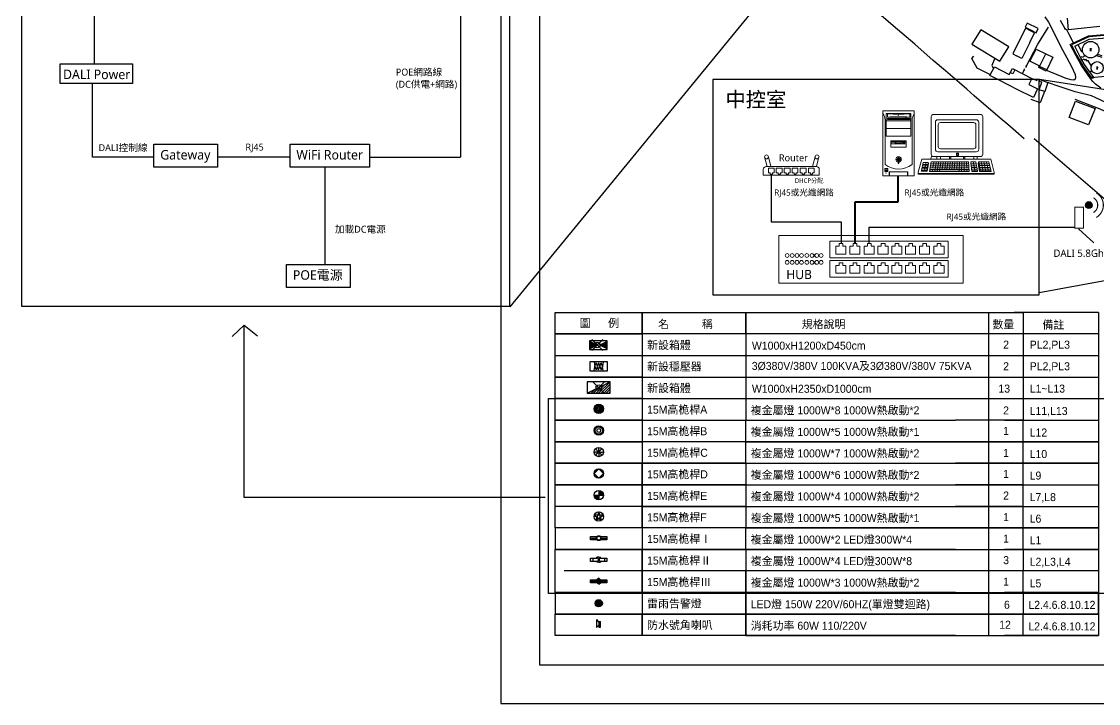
# Model space of a CAD drawing. Header units: millimetres. Extents: x 1358 to 1865, y 706 to 1003.
# Drawn here: x 1358 to 1554.6, y 706.4 to 830.9 of the extents above; entities that cross this region are included whole.
import ezdxf
from ezdxf.enums import TextEntityAlignment as Align

# ---------------------------------------------------------------- set-up
doc = ezdxf.new("R2010")
doc.units = ezdxf.units.MM
doc.header["$PDMODE"] = 35
doc.linetypes.add('DASHDOT', pattern=[1, 0.5, -0.25, 0, -0.25])
doc.linetypes.add('JIS_08_50', pattern=[53, 50, -1.125, 0.75, -1.125])
for name, color, linetype in [('0-p4', 4, 'DASHDOT'), ('L-燈具圖', 7, 'Continuous'), ('建築', 7, 'Continuous')]:
    doc.layers.add(name, color=color, linetype=linetype)
doc.styles.add('AE', font='romans.shx', dxfattribs={"bigfont": 'chineset.shx'})
doc.styles.add('HORIZONTALCHINESET', font='txt.shx', dxfattribs={"bigfont": 'chineset.shx'})
doc.styles.add('K0SS', font='')
doc.styles.get("Standard").update_dxf_attribs({"font": ''})
doc.styles.add('新細明體', font='')
doc.styles.get('K0SS').set_extended_font_data('Microsoft JhengHei')
doc.styles.get('Standard').set_extended_font_data('Microsoft JhengHei')
doc.styles.get('新細明體').set_extended_font_data('新細明體')

# ---------------------------------------------------------------- blocks, each defined once
blk = doc.blocks.new('L-15M環架高桅桿B')
at = {"layer": 'L-燈具圖'}
h = blk.add_hatch(color=2, dxfattribs=at)
h.paths.add_polyline_path([(-3.49, 0, -0.198912), (-2.46, 2.46), (-1.93, 1.93, 0.198912), (-2.74, 0)])
h.paths.add_polyline_path([(1.93, -1.93, 0.198912), (2.74, 0), (3.49, 0, -0.198912), (2.46, -2.46)])
h.paths.add_polyline_path([(0, 3.49, -0.198912), (2.46, 2.46), (1.93, 1.93, 0.198912), (0, 2.74)])
h.paths.add_polyline_path([(-2.46, -2.46), (-1.93, -1.93, 0.198912), (0, -2.74), (0, -3.49, -0.198912)])
at = {"layer": 'L-燈具圖', "color": 2}
for p, q in [((-3.49, 0), (-2.74, 0)), ((-2.46, 2.46), (-1.93, 1.93)), ((0, 3.49), (0, 2.74)), ((2.46, 2.46), (1.93, 1.93)), ((3.49, 0), (2.74, 0)), ((-2.46, -2.46), (-1.93, -1.93)), ((0, -3.49), (0, -2.74)), ((2.46, -2.46), (1.93, -1.93))]:
    blk.add_line(p, q, dxfattribs=at)
for radius in [3.49, 2.74, 1.38]:
    blk.add_circle((0, 0), radius, dxfattribs=at)
blk = doc.blocks.new('L-15M高桅桿Ⅰ')
at = {"layer": 'L-燈具圖', "color": 3}
for p, q in [((-6.1, 0), (-1.84, 0)), ((1.84, 0), (6.1, 0))]:
    blk.add_line(p, q, dxfattribs=at)
at = {"layer": 'L-燈具圖', "color": 3, "elevation": 0}
for points in [[(-1.39, -1.21), (-6.1, -1.21), (-6.1, 1.21), (-1.39, 1.21)], [(1.39, 1.21), (6.1, 1.21), (6.1, -1.21), (1.39, -1.21)]]:
    blk.add_lwpolyline(points, dxfattribs=at)
at = {"layer": 'L-燈具圖', "color": 3}
for radius in [1.84, 1.38]:
    blk.add_circle((0, 0), radius, dxfattribs=at)
blk = doc.blocks.new('L-15M環架高桅桿C')
at = {"layer": 'L-燈具圖', "color": 4}
for p, q in [((-3.49, 0), (-2.74, 0)), ((0, 0), (-2.74, 0)), ((-2.46, 2.46), (-1.93, 1.93)), ((0, 0), (-1.93, 1.93)), ((0, 0), (-1.93, -1.93)), ((0, 3.49), (0, 2.74)), ((0, 0), (0, 2.74)), ((0, 0), (1.93, 1.93)), ((0, 0), (2.74, 0)), ((0, 0), (0, -2.74)), ((0, 0), (1.93, -1.93)), ((2.46, 2.46), (1.93, 1.93)), ((3.49, 0), (2.74, 0)), ((-2.46, -2.46), (-1.93, -1.93)), ((0, -3.49), (0, -2.74)), ((2.46, -2.46), (1.93, -1.93))]:
    blk.add_line(p, q, dxfattribs=at)
blk.add_circle((0, 0), 3.49, dxfattribs=at)
blk = doc.blocks.new('L-15M環架高桅桿D')
at = {"layer": 'L-燈具圖', "color": 30}
for p, q in [((0, 3.49), (-3.49, 0)), ((-3.49, 0), (0, -3.49)), ((-3.49, 0), (0, -3.49)), ((3.49, 0), (0, 3.49)), ((0, -3.49), (3.49, 0)), ((0, -3.49), (3.49, 0))]:
    blk.add_line(p, q, dxfattribs=at)
blk.add_circle((0, 0), 3.49, dxfattribs=at)
blk = doc.blocks.new('L-15M高桅桿Ⅱ')
at = {"layer": 'L-燈具圖', "color": 190}
for p, q in [((-4.42, 1.21, 3.92), (-4.42, -1.21, 3.92)), ((0, 1.84), (-1.39, 1.84)), ((-1.39, 1.21), (-1.39, 1.84)), ((1.39, 1.84), (-1.39, -1.84)), ((-1.39, 1.84), (1.39, -1.84)), ((0, 1.84), (1.39, 1.84)), ((1.39, 1.21), (1.39, 1.84)), ((4.42, 1.21, 3.92), (4.42, -1.21, 3.92)), ((-1.39, -1.21), (-1.39, -1.84)), ((0, -1.84), (-1.39, -1.84)), ((0, -1.84), (1.39, -1.84)), ((1.39, -1.21), (1.39, -1.84))]:
    blk.add_line(p, q, dxfattribs=at)
at = {"layer": 'L-燈具圖', "color": 190, "elevation": 0}
for points in [[(-1.39, -1.21), (-6.1, -1.21), (-6.1, 1.21), (-1.39, 1.21)], [(1.39, 1.21), (6.1, 1.21), (6.1, -1.21), (1.39, -1.21)]]:
    blk.add_lwpolyline(points, dxfattribs=at)
blk = doc.blocks.new('L-15M環架高桅桿A')
at = {"layer": 'L-燈具圖', "color": 211}
for radius in [3.49, 2.88, 2.2, 1.54, 0.678]:
    blk.add_circle((0, 0), radius, dxfattribs=at)
blk = doc.blocks.new('L-雷雨警示燈')
at = {"layer": 'L-燈具圖', "color": 87, "ltscale": 1000}
for p in [(-28.3, 9.2), (-24, 17.5), (-17.5, 24), (-17.5, -24), (-9.2, 28.3), (-9.2, -28.3), (0, 29.7), (9.2, 28.3), (17.5, 24), (24, 17.5), (28.3, 9.2), (0, -29.7), (9.2, -28.3), (28.3, -9.2), (-29.7, 0), (-28.3, -9.2), (-24, -17.5), (17.5, -24), (24, -17.5), (29.7, 0)]:
    blk.add_line(p, (0, 0), dxfattribs=at)
blk.add_circle((0, 0), 29.7, dxfattribs=at)
blk = doc.blocks.new('L-防水號角喇叭')
at = {"layer": 'L-燈具圖', "color": 6, "ltscale": 1000}
for p, q in [((-19.4, 39.2), (0, 17.9)), ((-19.4, 39.2), (-19.4, -27.1)), ((0, 24.3), (0, -24.3)), ((0, 24.3), (13.6, 24.3)), ((13.6, -24.3), (13.6, 24.3)), ((-19.4, -27.1), (0, -5.7)), ((0, -24.3), (13.6, -24.3))]:
    blk.add_line(p, q, dxfattribs=at)
blk = doc.blocks.new('L-15M高桅桿Ⅲ')
at = {"layer": 'L-燈具圖', "ltscale": 1000}
h = blk.add_hatch(dxfattribs=at)
h.set_pattern_fill('ANSI31', color=31, style=0)
h.paths.add_polyline_path([(-67.1, -13.3), (-67.1, 13.3), (-15.3, 13.3), (0, 24.7), (15.3, 13.3), (67.1, 13.3), (67.1, -13.3), (15.3, -13.3), (0, -24.7), (-15.3, -13.3)])
at = {"layer": 'L-燈具圖', "color": 31, "ltscale": 1000}
for p, q in [((0, 24.7), (-15.3, 13.3)), ((0, 24.7), (15.3, 13.3)), ((0, -24.7), (-15.3, -13.3)), ((0, -24.7), (15.3, -13.3))]:
    blk.add_line(p, q, dxfattribs=at)
at = {"layer": 'L-燈具圖', "color": 31}
for points in [[(-15.3, -13.3), (-67.1, -13.3), (-67.1, 13.3), (-15.3, 13.3)], [(15.3, 13.3), (67.1, 13.3), (67.1, -13.3), (15.3, -13.3)]]:
    blk.add_lwpolyline(points, dxfattribs=at)
blk = doc.blocks.new('L-15M環架高桅桿E')
at = {"layer": 'L-燈具圖', "ltscale": 1000}
h = blk.add_hatch(color=152, dxfattribs=at)
h.paths.add_polyline_path([(0, 38.3, -0.414214), (38.3, 0), (0, 0)])
h.paths.add_polyline_path([(-38.3, 0), (0, 0), (0, -38.3, -0.414214)])
at = {"layer": 'L-燈具圖', "color": 152, "ltscale": 1000}
for p, q in [((-38.3, 0), (38.3, 0)), ((0, 38.3), (0, -38.3))]:
    blk.add_line(p, q, dxfattribs=at)
at = {"layer": 'L-燈具圖', "color": 152}
blk.add_circle((0, 0), 38.3, dxfattribs=at)
blk = doc.blocks.new('L-15M環架高桅桿F')
at = {"layer": 'L-燈具圖', "color": 55, "ltscale": 1000}
for p, q in [((36.5, 11.8), (-36.5, 11.8)), ((-36.5, 11.8), (22.5, -31)), ((0, 38.3), (-22.5, -31)), ((-22.5, -31), (36.5, 11.8)), ((22.5, -31), (0, 38.3))]:
    blk.add_line(p, q, dxfattribs=at)
at = {"layer": 'L-燈具圖', "color": 55}
blk.add_circle((0, 0), 38.3, dxfattribs=at)
blk = doc.blocks.new('GN02D2D')
at = {"color": 0, "linetype": 'ByBlock'}
for p, q in [((-300, 0), (300, 300)), ((-300, 300), (-300, 0)), ((300, 300), (-300, 300)), ((-3, 0), (293, 297)), ((300, 0), (300, 300)), ((-300, 0), (300, 0)), ((-269, 0), (-237, 31)), ((-202, 0), (-105, 98)), ((-136, 0), (28, 164)), ((-70, 0), (161, 230)), ((63, 0), (300, 237)), ((129, 0), (300, 171)), ((195, 0), (300, 105)), ((262, 0), (300, 38))]:
    blk.add_line(p, q, dxfattribs=at)
blk.add_point((0, 150), dxfattribs=at)
at = {"color": 0, "linetype": 'ByBlock', "style": 'AE', "flags": 1}
blk.add_attdef('KENCAD', (0, 0), '', height=1, dxfattribs=at)
blk = doc.blocks.new('GN04D2D')
at = {"color": 0, "linetype": 'ByBlock'}
for p, q in [((-300, 300), (-300, 0)), ((300, 300), (-300, 300)), ((-300, 0), (300, 0)), ((300, 0), (300, 300))]:
    blk.add_line(p, q, dxfattribs=at)
blk.add_point((41, 151), dxfattribs=at)
for points in [[(-300, 0), (-300, 300), (0, 150)], [(300, 0), (300, 300), (0, 150)]]:
    blk.add_solid(points, dxfattribs=at)
at = {"color": 0, "linetype": 'ByBlock', "style": 'AE', "flags": 1}
blk.add_attdef('KENCAD', (0, 0), '', height=1, dxfattribs=at)
blk = doc.blocks.new('GF07D2D')
at = {"color": 0, "linetype": 'ByBlock'}
for p, q in [((-588, 509), (-504, 9)), ((-504, 9), (-338, 424)), ((-171, 9), (-338, 424)), ((-4, 424), (-171, 9)), ((-4, 424), (162, 9)), ((162, 9), (329, 424)), ((496, 9), (329, 424)), ((579, 509), (496, 9)), ((-588, -541), (-504, -41)), ((-504, -41), (-338, -456)), ((-171, -41), (-338, -456)), ((-4, -456), (-171, -41)), ((-4, -456), (162, -41)), ((162, -41), (329, -456)), ((496, -41), (329, -456)), ((579, -541), (496, -41))]:
    blk.add_line(p, q, dxfattribs=at)
at = {"color": 0, "linetype": 'ByBlock', "style": 'AE', "flags": 1}
blk.add_attdef('KENCAD', (0, 0), '', height=1, dxfattribs=at)

msp = doc.modelspace()

# ---------------------------------------------------------------- hatches: boundary and pattern name
at = {"linetype": 'Continuous', "lineweight": 0}
h = msp.add_hatch(dxfattribs=at)
h.set_pattern_fill('ACAD_ISO04W100', color=256, scale=0.00461, angle=90, style=0)
h.set_pattern_definition([(90, (1552.773073, 604.095248), (-0.0230482427, 1e-18), [0.110631565, -0.0138289456, 0.002304824, -0.0138289456])])
h.paths.add_polyline_path([(1517.02, 813.11), (1517.02, 813.02), (1517.39, 813.02), (1517.39, 813.11)])
h = msp.add_hatch(color=1)
h.dxf.hatch_style = 1
edge = h.paths.add_edge_path()
edge.add_arc((1552.86, 797.37), 0.616, 0, 360)

# ---------------------------------------------------------------- linework, layer by layer
for p, q in [((1438.16, 869.19), (1438.16, 806.13)), ((1371.29, 823.13), (1371.29, 841.77)), ((1370.94, 806.13), (1370.94, 819.53)), ((1382.16, 806.13), (1370.94, 806.13)), ((1407.02, 806.13), (1393.75, 806.13)), ((1413.35, 804.28), (1413.35, 786.52)), ((1421.5, 806.13), (1438.16, 806.13)), ((1471.31, 773.84), (1471.31, 762.04)), ((1461.75, 768.74, 0.4), (1461.75, 767.14, 0.4)), ((1464.96, 768.74, 0.4), (1461.75, 768.74, 0.4)), ((1461.75, 767.14, 0.4), (1464.96, 767.14, 0.4)), ((1464.96, 767.14, 0.4), (1464.96, 768.74, 0.4)), ((1540.87, 722.73), (1540.87, 722.73))]:
    msp.add_line(p, q)
at = {"color": 5, "linetype": 'ByBlock'}
for p, q in [((1511.59, 857.41), (1447.14, 778.77)), ((1658.27, 802.32, 4.91), (1543.82, 820.3)), ((1658.37, 802.34, 4.92), (1543.81, 781.37)), ((1398.62, 775.42), (1396.46, 773.36)), ((1398.62, 743.99), (1398.62, 775.43)), ((1398.62, 775.42), (1401.06, 773.5)), ((1453.62, 743.99), (1398.62, 743.99))]:
    msp.add_line(p, q, dxfattribs=at)
at = {"linetype": 'Continuous', "lineweight": 0}
for p, q in [((1516.08, 814.04), (1520.15, 814.04)), ((1516.08, 813.41), (1516.08, 814.04)), ((1520.15, 813.41), (1520.15, 814.04)), ((1516.08, 813.41), (1520.15, 813.41)), ((1519.72, 813.13), (1519.44, 813.13)), ((1519.72, 812.99), (1519.44, 812.99)), ((1519.67, 813.1), (1519.67, 813.03)), ((1519.72, 813.13), (1519.72, 812.99)), ((1520.05, 813.13), (1519.77, 813.13)), ((1519.77, 813.13), (1519.77, 812.99)), ((1520.05, 812.99), (1519.77, 812.99)), ((1519.95, 813.02), (1520.04, 813.02)), ((1519.48, 809.01), (1516.76, 809.01)), ((1516.76, 808.84), (1516.76, 809.01)), ((1516.79, 808.97), (1516.76, 809.01)), ((1516.79, 808.88), (1516.76, 808.84)), ((1517.62, 808.84), (1516.76, 808.84)), ((1516.79, 808.88), (1516.79, 808.97)), ((1519.44, 808.97), (1516.79, 808.97)), ((1517.62, 808.88), (1516.79, 808.88)), ((1517.62, 808.97), (1517.62, 809.01)), ((1518.61, 808.99), (1517.62, 808.99)), ((1517.62, 808.61), (1517.62, 808.88)), ((1517.62, 808.86), (1518.61, 808.86)), ((1517.62, 808.82), (1518.61, 808.82)), ((1518.61, 808.61), (1517.62, 808.61)), ((1518.61, 808.97), (1518.61, 809.01)), ((1518.61, 808.61), (1518.61, 808.88)), ((1519.44, 808.88), (1518.61, 808.88)), ((1519.48, 808.84), (1518.61, 808.84)), ((1519.21, 808.72), (1518.87, 808.72)), ((1518.87, 808.61), (1518.87, 808.72)), ((1519.21, 808.61), (1518.87, 808.61)), ((1519.21, 808.61), (1519.21, 808.72)), ((1519.44, 808.97), (1519.48, 809.01)), ((1519.44, 808.88), (1519.44, 808.97)), ((1519.44, 808.88), (1519.48, 808.84)), ((1519.48, 808.84), (1519.48, 809.01)), ((1493.64, 806.16), (1494.1, 804.41)), ((1494.36, 806.16), (1494.82, 804.41)), ((1502.86, 806.16), (1502.4, 804.41)), ((1503.58, 806.16), (1503.12, 804.41)), ((1518.12, 806.19), (1518.12, 806)), ((1523.93, 805.75), (1524.2, 806.33)), ((1525.1, 805.74), (1525.1, 806.2)), ((1525.1, 806.2), (1525.74, 806.2)), ((1525.74, 806.2), (1525.74, 805.74)), ((1527.41, 806.16), (1527.66, 806.16)), ((1527.41, 805.78), (1527.41, 806.16)), ((1527.66, 806.16), (1527.66, 805.78)), ((1528.72, 806.86), (1529.07, 806.86)), ((1528.72, 806.44), (1528.72, 806.86)), ((1529.07, 806.44), (1528.72, 806.44)), ((1528.76, 806.82), (1529.06, 806.82)), ((1528.76, 806.68), (1528.76, 806.82)), ((1529.06, 806.68), (1528.76, 806.68)), ((1529.06, 806.82), (1529.06, 806.68)), ((1529.07, 806.86), (1529.07, 806.44)), ((1529.99, 805.78), (1529.99, 806.16)), ((1529.99, 806.16), (1530.24, 806.16)), ((1530.24, 806.16), (1530.24, 805.78)), ((1531.85, 806.2), (1532.49, 806.2)), ((1531.85, 805.74), (1531.85, 806.2)), ((1532.49, 806.2), (1532.49, 805.74)), ((1533, 806.22), (1533.13, 806.26)), ((1517.64, 805.71), (1517.83, 805.71)), ((1517.64, 805.67), (1517.83, 805.67)), ((1518.07, 805.42), (1518.07, 805.23)), ((1518.07, 805.23), (1518.16, 805.23)), ((1518.09, 805.76), (1518.09, 805.77)), ((1518.13, 804.99), (1518.14, 804.98)), ((1518.14, 805.76), (1518.14, 805.77)), ((1518.16, 805.42), (1518.16, 805.23)), ((1518.4, 805.75), (1518.59, 805.75)), ((1518.4, 805.71), (1518.6, 805.71)), ((1522.38, 805.75), (1521.68, 803.36)), ((1522.62, 805.13), (1522.29, 803.68)), ((1534.97, 805.75), (1522.35, 805.75)), ((1522.48, 804.23), (1523.32, 804.23)), ((1522.54, 804.5), (1523.4, 804.5)), ((1522.59, 804.79), (1523.45, 804.79)), ((1523.49, 805.15), (1522.62, 805.15)), ((1522.82, 803.68), (1523.11, 805.04)), ((1523.5, 805.04), (1523.25, 803.68)), ((1523.31, 803.53), (1523.57, 804.93)), ((1523.37, 804.18), (1523.44, 804.07)), ((1523.43, 804.45), (1523.5, 804.34)), ((1523.46, 804.78), (1523.53, 804.67)), ((1523.57, 804.93), (1523.49, 805.15)), ((1523.77, 803.48), (1524.07, 805.28)), ((1523.91, 804.18), (1531, 804.18)), ((1524, 804.54), (1530.97, 804.54)), ((1524.07, 804.9), (1530.94, 804.9)), ((1524.14, 805.28), (1530.9, 805.28)), ((1524.38, 804.2), (1524.55, 805.19)), ((1524.72, 803.51), (1524.97, 805.19)), ((1525.74, 805.74), (1525.1, 805.74)), ((1525.14, 803.47), (1525.4, 805.19)), ((1525.57, 803.49), (1525.83, 805.19)), ((1526.1, 803.87), (1526.25, 805.19)), ((1526.53, 803.87), (1526.68, 805.19)), ((1526.95, 803.87), (1527.11, 805.19)), ((1527.39, 803.92), (1527.53, 805.19)), ((1527.66, 805.78), (1527.41, 805.78)), ((1527.84, 803.9), (1527.96, 805.19)), ((1528.28, 803.88), (1528.38, 805.19)), ((1528.73, 803.88), (1528.81, 805.19)), ((1529.17, 803.51), (1529.24, 805.19)), ((1529.63, 803.49), (1529.64, 805.19)), ((1530.24, 805.78), (1529.99, 805.78)), ((1530.08, 803.47), (1530.11, 805.19)), ((1530.56, 804.22), (1530.52, 805.21)), ((1530.9, 805.28), (1531.01, 803.48)), ((1531.31, 805.09), (1531.33, 805.28)), ((1531.48, 803.49), (1531.31, 805.09)), ((1531.33, 805.28), (1531.4, 805.28)), ((1531.41, 804.87), (1532.26, 804.87)), ((1531.41, 804.54), (1532.34, 804.54)), ((1531.49, 804.22), (1532.4, 804.22)), ((1531.5, 805.28), (1532.19, 805.28)), ((1531.79, 805.22), (1532.04, 803.6)), ((1532.49, 805.74), (1531.85, 805.74)), ((1532.19, 805.28), (1532.51, 803.64)), ((1532.62, 804.91), (1532.68, 805.28)), ((1532.88, 803.52), (1532.62, 804.91)), ((1532.68, 805.28), (1534.59, 805.28)), ((1532.79, 804.83), (1532.74, 804.52)), ((1532.76, 805.24), (1533.08, 803.52)), ((1532.85, 804.45), (1532.79, 804.14)), ((1532.81, 804.89), (1534.71, 804.89)), ((1532.87, 804.56), (1534.77, 804.56)), ((1532.93, 804.23), (1534.82, 804.23)), ((1533.21, 805.24), (1533.53, 803.52)), ((1533.69, 805.24), (1534.05, 803.52)), ((1534.16, 805.22), (1534.54, 803.48)), ((1534.59, 805.28), (1534.99, 803.52)), ((1535.55, 803.28), (1534.97, 805.75)), ((1521.68, 803.36), (1521.68, 803.03)), ((1521.68, 803.03), (1535.55, 803.03)), ((1521.77, 803.15), (1535.58, 803.15)), ((1522.29, 803.68), (1522.26, 803.53)), ((1522.26, 803.53), (1523.31, 803.53)), ((1522.37, 803.65), (1523.24, 803.65)), ((1522.42, 803.95), (1523.3, 803.95)), ((1522.81, 803.64), (1522.81, 803.49)), ((1523.24, 803.65), (1523.32, 803.49)), ((1523.32, 803.93), (1523.39, 803.82)), ((1531.01, 803.48), (1523.77, 803.48)), ((1523.85, 803.58), (1530.99, 803.58)), ((1523.87, 803.84), (1530.99, 803.84)), ((1524.32, 803.83), (1524.26, 803.48)), ((1530.56, 803.83), (1530.58, 803.48)), ((1532.51, 803.49), (1531.48, 803.49)), ((1531.51, 803.91), (1532.47, 803.91)), ((1531.52, 803.6), (1532.53, 803.6)), ((1532.04, 803.6), (1532.04, 803.46)), ((1532.51, 803.64), (1532.51, 803.49)), ((1534.99, 803.52), (1532.88, 803.52)), ((1532.95, 804), (1532.89, 803.69)), ((1532.98, 803.93), (1534.88, 803.93)), ((1533.06, 803.64), (1534.96, 803.64)), ((1535.55, 803.03), (1535.55, 803.28))]:
    msp.add_line(p, q, dxfattribs=at)
at = {"color": 5}
for p, q in [((1494.88, 803), (1494.88, 794.28)), ((1494.88, 794.28), (1507.63, 794.28)), ((1507.63, 794.28), (1507.63, 790.33)), ((1512.76, 790.33), (1512.76, 793.36)), ((1512.76, 793.36), (1550.27, 793.36))]:
    msp.add_line(p, q, dxfattribs=at)
at = {"color": 5, "lineweight": 40}
for p, q in [((1517.98, 802.73), (1517.98, 797.91)), ((1517.98, 797.91), (1510.13, 797.91)), ((1510.13, 797.91), (1510.13, 790.33))]:
    msp.add_line(p, q, dxfattribs=at)
at = {"color": 1}
for p, q in [((1528.53, 777.77), (1540.87, 777.77)), ((1534.52, 777.77), (1534.52, 718.8)), ((1554.61, 777.77), (1539.22, 777.77)), ((1540.87, 777.77), (1540.87, 758.11)), ((1554.61, 777.77), (1554.61, 742.38)), ((1490.25, 773.84), (1490.25, 758.11)), ((1540.87, 773.84), (1528.53, 773.84)), ((1554.61, 773.84), (1539.22, 773.84)), ((1471.31, 769.91), (1554.61, 769.91)), ((1471.31, 765.97), (1554.61, 765.97)), ((1471.31, 762.04), (1554.61, 762.04)), ((1471.31, 758.11), (1528.53, 758.11)), ((1490.25, 754.18), (1490.25, 758.11)), ((1540.87, 758.11), (1528.53, 758.11)), ((1537.45, 758.11), (1554.61, 758.11)), ((1537.45, 758.11), (1554.61, 758.11)), ((1540.87, 754.18), (1540.87, 758.11)), ((1490.25, 754.18), (1455.44, 754.18)), ((1528.53, 754.18), (1490.25, 754.18)), ((1490.25, 754.18), (1528.53, 754.18)), ((1490.25, 750.25), (1490.25, 754.18)), ((1528.53, 754.18), (1540.87, 754.18)), ((1540.87, 754.18), (1528.53, 754.18)), ((1554.61, 754.18), (1537.45, 754.18)), ((1537.45, 754.18), (1554.61, 754.18)), ((1540.87, 750.25), (1540.87, 754.18)), ((1490.25, 750.25), (1455.44, 750.25)), ((1490.25, 750.25), (1528.53, 750.25)), ((1528.53, 750.25), (1540.87, 750.25)), ((1540.87, 750.25), (1528.53, 750.25)), ((1554.61, 750.25), (1537.45, 750.25)), ((1537.45, 750.25), (1554.61, 750.25)), ((1540.87, 746.32), (1540.87, 750.25)), ((1490.25, 746.32), (1554.61, 746.32)), ((1528.53, 746.32), (1540.87, 746.32)), ((1540.87, 746.32), (1528.53, 746.32)), ((1540.87, 742.38), (1540.87, 746.32)), ((1490.25, 742.38), (1554.61, 742.38)), ((1540.87, 742.38), (1528.53, 742.38)), ((1528.53, 742.38), (1540.87, 742.38)), ((1540.87, 738.45), (1540.87, 742.38)), ((1554.61, 742.38), (1554.61, 738.45)), ((1455.44, 738.45), (1455.44, 734.52)), ((1471.31, 738.45), (1471.31, 734.52)), ((1528.53, 738.45), (1490.25, 738.45)), ((1490.25, 738.45), (1528.53, 738.45)), ((1490.25, 734.52), (1490.25, 738.45)), ((1540.87, 738.45), (1528.53, 738.45)), ((1528.53, 738.45), (1540.87, 738.45)), ((1554.61, 738.45), (1537.45, 738.45)), ((1537.45, 738.45), (1554.61, 738.45)), ((1540.87, 734.52), (1540.87, 738.45)), ((1554.61, 738.45), (1554.61, 734.52)), ((1490.25, 734.52), (1455.44, 734.52)), ((1528.53, 734.52), (1490.25, 734.52)), ((1490.25, 734.52), (1528.53, 734.52)), ((1528.53, 734.52), (1540.87, 734.52)), ((1554.61, 734.52), (1537.45, 734.52)), ((1537.45, 734.52), (1554.61, 734.52)), ((1540.87, 734.52), (1540.87, 730.59)), ((1554.61, 734.52), (1554.61, 730.59)), ((1554.61, 730.59), (1457.08, 730.59)), ((1490.25, 726.66), (1490.25, 730.59)), ((1540.87, 730.59), (1528.53, 730.59)), ((1540.87, 726.66), (1540.87, 730.59)), ((1554.61, 730.59), (1554.61, 726.66)), ((1455.44, 726.66), (1455.44, 722.73)), ((1471.31, 726.66), (1471.31, 722.73)), ((1528.53, 726.66), (1490.25, 726.66)), ((1490.25, 726.66), (1528.53, 726.66)), ((1490.25, 726.66), (1490.25, 722.73)), ((1490.25, 722.73), (1490.25, 726.66)), ((1490.25, 726.66), (1490.25, 722.73)), ((1528.53, 726.66), (1540.87, 726.66)), ((1554.61, 726.66), (1537.45, 726.66)), ((1537.45, 726.66), (1554.61, 726.66)), ((1540.87, 726.66), (1540.87, 722.73)), ((1554.61, 722.73), (1554.61, 726.66)), ((1554.61, 726.66), (1554.61, 722.73)), ((1554.61, 726.66), (1554.61, 722.73)), ((1490.25, 722.73), (1455.44, 722.73)), ((1528.53, 722.73), (1490.25, 722.73)), ((1528.53, 722.73), (1490.25, 722.73)), ((1490.25, 722.73), (1528.53, 722.73)), ((1490.25, 718.8), (1490.25, 722.73)), ((1491.9, 722.73), (1554.61, 722.73)), ((1528.53, 722.73), (1540.87, 722.73)), ((1540.87, 722.73), (1528.53, 722.73)), ((1540.87, 722.73), (1528.53, 722.73)), ((1554.61, 722.73), (1537.45, 722.73)), ((1554.61, 722.73), (1537.45, 722.73)), ((1537.45, 722.73), (1554.61, 722.73)), ((1540.87, 718.8), (1540.87, 722.73)), ((1554.61, 722.73), (1554.61, 718.8)), ((1528.53, 718.8), (1490.25, 718.8)), ((1490.25, 718.8), (1528.53, 718.8)), ((1528.53, 718.8), (1540.87, 718.8)), ((1554.61, 718.8), (1537.45, 718.8)), ((1537.45, 718.8), (1554.61, 718.8))]:
    msp.add_line(p, q, dxfattribs=at)
for points in [[(1445.48, 706.42), (1865.09, 706.42), (1865.09, 1003.11), (1445.48, 1003.11)], [(1452.54, 713.48), (1858.03, 713.48), (1858.03, 996.05), (1452.54, 996.05)]]:
    msp.add_lwpolyline(points, close=True)
at = {"color": 5, "linetype": 'ByBlock'}
for points in [[(1447.14, 869.38), (1357.99, 869.38), (1357.99, 778.91), (1447.14, 778.91)], [(1484.18, 780.98), (1543.81, 780.98), (1543.81, 820.3), (1484.18, 820.3)], [(1454.2, 762.04), (1556.02, 762.04), (1556.02, 726.46), (1454.2, 726.46)]]:
    msp.add_lwpolyline(points, close=True, dxfattribs=at)
at = {"color": 7, "linetype": 'Continuous'}
for points, elevation in [([(1548.56, 829.58), (1548.47, 829.66), (1548.39, 829.57), (1548.48, 829.49), (1548.56, 829.58)], -0.31), ([(1553.06, 825.93), (1553.31, 825.93), (1553.06, 825.56), (1553.31, 825.56)], 3.61), ([(1541.04, 822.15), (1540.99, 822.04), (1541.11, 821.99), (1541.16, 822.1), (1541.04, 822.15)], -0.31), ([(1541.4, 822.55), (1541.46, 822.66), (1541.35, 822.72), (1541.3, 822.61), (1541.4, 822.55)], -0.31), ([(1554.27, 822.59), (1554.52, 822.59), (1554.27, 822.22), (1554.52, 822.22)], 2.94), ([(1543.25, 820.13), (1543.36, 820.08), (1543.4, 820.2), (1543.29, 820.24), (1543.25, 820.13)], -0.31), ([(1543.86, 819.93), (1543.9, 820.05), (1543.79, 820.09), (1543.74, 819.97), (1543.86, 819.93)], 1.65)]:
    msp.add_lwpolyline(points, dxfattribs=dict(at, elevation=elevation))
at = {"color": 7}
for points in [[(1365.02, 823.13), (1378.22, 823.14), (1378.22, 819.53), (1365.02, 819.52)], [(1382.16, 808.46), (1393.75, 808.47), (1393.75, 804.28), (1382.16, 804.27)], [(1407.02, 808.46), (1421.5, 808.47), (1421.5, 804.28), (1407.02, 804.27)], [(1406.39, 786.52), (1417.98, 786.53), (1417.98, 782.34), (1406.39, 782.33)]]:
    msp.add_lwpolyline(points, close=True, dxfattribs=at)
at = {"linetype": 'Continuous', "lineweight": 0}
for points in [[(1515.27, 814.59), (1520.97, 814.59), (1520.97, 802.73), (1515.27, 802.73)], [(1515.87, 814.1), (1520.36, 814.1), (1520.36, 812.72), (1515.87, 812.72)], [(1515.87, 812.72), (1520.36, 812.72), (1520.36, 811.33), (1515.87, 811.33)], [(1517, 813.13), (1517.41, 813.13), (1517.41, 812.99), (1517, 812.99)], [(1517.02, 813.11), (1517.39, 813.11), (1517.39, 813.02), (1517.02, 813.02)], [(1519.53, 813.06), (1519.45, 813.11), (1519.45, 813.02)], [(1519.62, 813.06), (1519.57, 813.09), (1519.57, 813.03)], [(1519.67, 813.06), (1519.62, 813.09), (1519.62, 813.03)], [(1519.91, 813.02), (1519.91, 813.11), (1519.83, 813.11), (1519.83, 813.02)], [(1519.99, 813.11), (1519.95, 813.03), (1520.04, 813.03)], [(1515.87, 811.33), (1520.36, 811.33), (1520.36, 809.94), (1515.87, 809.94)], [(1516.72, 809.06), (1519.51, 809.06), (1519.51, 807.94), (1516.72, 807.94)], [(1516.76, 809.01), (1519.48, 809.01), (1519.48, 808.56), (1516.76, 808.56)], [(1517.52, 808.64), (1517.43, 808.64), (1517.43, 808.69), (1517.52, 808.69)], [(1517.5, 808.66), (1517.44, 808.66), (1517.44, 808.68), (1517.5, 808.68)], [(1518.11, 805.72), (1518.12, 805.72), (1518.12, 805.79), (1518.11, 805.79)], [(1516.46, 802.73), (1519.77, 802.73), (1519.77, 803.41), (1516.46, 803.41)]]:
    msp.add_lwpolyline(points, close=True, dxfattribs=at)
for points in [[(1515.65, 804.77), (1515.65, 812.93)], [(1516.19, 813.17), (1520.09, 813.17)], [(1520.09, 812.96), (1516.19, 812.96)], [(1520.58, 812.93), (1520.58, 804.77)], [(1519.81, 802.73), (1519.81, 803.45), (1516.42, 803.45), (1516.42, 802.73)]]:
    msp.add_lwpolyline(points, dxfattribs=at)
for points in [[(1524.5, 813.92), (1533.06, 813.92, -0.414214), (1533.48, 813.5), (1533.48, 806.63, -0.414214), (1533.06, 806.21), (1524.5, 806.21, -0.414214), (1524.08, 806.63), (1524.08, 813.5, -0.414214)], [(1525.26, 812.92), (1532.32, 812.92, -0.414214), (1532.74, 812.51), (1532.74, 807.52, -0.414214), (1532.32, 807.1), (1525.26, 807.1, -0.414214), (1524.84, 807.52), (1524.84, 812.51, -0.414214)], [(1525.77, 812.43), (1531.83, 812.43, -0.414214), (1532.25, 812.01), (1532.25, 808.06, -0.414214), (1531.83, 807.64), (1525.77, 807.64, -0.414214), (1525.35, 808.06), (1525.35, 812.01, -0.414214)]]:
    msp.add_lwpolyline(points, format="xyb", close=True, dxfattribs=at)
at = {"lineweight": 0}
msp.add_lwpolyline([(1493.94, 804.41), (1503.09, 804.41, -0.414214), (1503.64, 803.86), (1503.64, 802.81), (1493.39, 802.81), (1493.39, 803.86, -0.414214)], format="xyb", close=True, dxfattribs=at)
for points in [[(1494.69, 803.26), (1494.34, 803.26), (1494.34, 804.09), (1495.41, 804.09), (1495.41, 803.26), (1495.09, 803.26)], [(1495.09, 803.26), (1495.09, 803), (1494.69, 803), (1494.69, 803.26)], [(1496.14, 803.26), (1495.79, 803.26), (1495.79, 804.09), (1496.86, 804.09), (1496.86, 803.26), (1496.54, 803.26)], [(1496.54, 803.26), (1496.54, 803), (1496.14, 803), (1496.14, 803.26)], [(1497.6, 803.26), (1497.24, 803.26), (1497.24, 804.09), (1498.31, 804.09), (1498.31, 803.26), (1497.99, 803.26)], [(1497.99, 803.26), (1497.99, 803), (1497.6, 803), (1497.6, 803.26)], [(1499.03, 803.26), (1498.68, 803.26), (1498.68, 804.09), (1499.75, 804.09), (1499.75, 803.26), (1499.43, 803.26)], [(1499.43, 803.26), (1499.43, 803), (1499.03, 803), (1499.03, 803.26)], [(1500.52, 803.26), (1500.16, 803.26), (1500.16, 804.09), (1501.23, 804.09), (1501.23, 803.26), (1500.91, 803.26)], [(1500.91, 803.26), (1500.91, 803), (1500.52, 803), (1500.52, 803.26)], [(1502.02, 803.26), (1501.67, 803.26), (1501.67, 804.09), (1502.73, 804.09), (1502.73, 803.26), (1502.42, 803.26)], [(1502.42, 803.26), (1502.42, 803), (1502.02, 803), (1502.02, 803.26)], [(1507.24, 789.87), (1506.63, 789.87), (1506.63, 788.43), (1508.48, 788.43), (1508.48, 789.87), (1507.93, 789.87)], [(1507.93, 789.87), (1507.93, 790.33), (1507.24, 790.33), (1507.24, 789.87)], [(1509.82, 789.87), (1509.2, 789.87), (1509.2, 788.43), (1511.06, 788.43), (1511.06, 789.87), (1510.51, 789.87)], [(1510.51, 789.87), (1510.51, 790.33), (1509.82, 790.33), (1509.82, 789.87)], [(1512.43, 789.87), (1511.82, 789.87), (1511.82, 788.43), (1513.67, 788.43), (1513.67, 789.87), (1513.12, 789.87)], [(1513.12, 789.87), (1513.12, 790.33), (1512.43, 790.33), (1512.43, 789.87)], [(1514.95, 789.87), (1514.34, 789.87), (1514.34, 788.43), (1516.19, 788.43), (1516.19, 789.87), (1515.64, 789.87)], [(1515.64, 789.87), (1515.64, 790.33), (1514.95, 790.33), (1514.95, 789.87)], [(1517.48, 789.87), (1516.86, 789.87), (1516.86, 788.43), (1518.71, 788.43), (1518.71, 789.87), (1518.16, 789.87)], [(1518.16, 789.87), (1518.16, 790.33), (1517.48, 790.33), (1517.48, 789.87)], [(1519.98, 789.87), (1519.36, 789.87), (1519.36, 788.43), (1521.22, 788.43), (1521.22, 789.87), (1520.67, 789.87)], [(1520.67, 789.87), (1520.67, 790.33), (1519.98, 790.33), (1519.98, 789.87)], [(1522.56, 789.87), (1521.94, 789.87), (1521.94, 788.43), (1523.79, 788.43), (1523.79, 789.87), (1523.24, 789.87)], [(1523.24, 789.87), (1523.24, 790.33), (1522.56, 790.33), (1522.56, 789.87)], [(1525.17, 789.87), (1524.56, 789.87), (1524.56, 788.43), (1526.41, 788.43), (1526.41, 789.87), (1525.86, 789.87)], [(1525.86, 789.87), (1525.86, 790.33), (1525.17, 790.33), (1525.17, 789.87)], [(1507.93, 786.36), (1507.93, 786.82), (1507.24, 786.82), (1507.24, 786.36)], [(1510.51, 786.36), (1510.51, 786.82), (1509.82, 786.82), (1509.82, 786.36)], [(1513.12, 786.36), (1513.12, 786.82), (1512.43, 786.82), (1512.43, 786.36)], [(1515.64, 786.36), (1515.64, 786.82), (1514.95, 786.82), (1514.95, 786.36)], [(1518.16, 786.36), (1518.16, 786.82), (1517.48, 786.82), (1517.48, 786.36)], [(1520.67, 786.36), (1520.67, 786.82), (1519.98, 786.82), (1519.98, 786.36)], [(1523.24, 786.36), (1523.24, 786.82), (1522.56, 786.82), (1522.56, 786.36)], [(1525.86, 786.36), (1525.86, 786.82), (1525.17, 786.82), (1525.17, 786.36)], [(1507.24, 786.36), (1506.63, 786.36), (1506.63, 784.92), (1508.48, 784.92), (1508.48, 786.36), (1507.93, 786.36)], [(1509.82, 786.36), (1509.2, 786.36), (1509.2, 784.92), (1511.06, 784.92), (1511.06, 786.36), (1510.51, 786.36)], [(1512.43, 786.36), (1511.82, 786.36), (1511.82, 784.92), (1513.67, 784.92), (1513.67, 786.36), (1513.12, 786.36)], [(1514.95, 786.36), (1514.34, 786.36), (1514.34, 784.92), (1516.19, 784.92), (1516.19, 786.36), (1515.64, 786.36)], [(1517.48, 786.36), (1516.86, 786.36), (1516.86, 784.92), (1518.71, 784.92), (1518.71, 786.36), (1518.16, 786.36)], [(1519.98, 786.36), (1519.36, 786.36), (1519.36, 784.92), (1521.22, 784.92), (1521.22, 786.36), (1520.67, 786.36)], [(1522.56, 786.36), (1521.94, 786.36), (1521.94, 784.92), (1523.79, 784.92), (1523.79, 786.36), (1523.24, 786.36)], [(1525.17, 786.36), (1524.56, 786.36), (1524.56, 784.92), (1526.41, 784.92), (1526.41, 786.36), (1525.86, 786.36)]]:
    msp.add_lwpolyline(points, dxfattribs=at)
for points in [[(1515.61, 804.02), (1516.15, 804.02), (1516.15, 803.82), (1515.61, 803.82)], [(1515.61, 803.69), (1516.15, 803.69), (1516.15, 803.5), (1515.61, 803.5)], [(1496.26, 791.82), (1529.88, 791.82), (1529.88, 783.13), (1496.26, 783.13)], [(1505.58, 790.78), (1527.19, 790.78), (1527.19, 787.71), (1505.58, 787.71)], [(1505.58, 787.27), (1527.19, 787.27), (1527.19, 784.2), (1505.58, 784.2)]]:
    msp.add_lwpolyline(points, close=True, dxfattribs=at)
at = {"color": 1, "const_width": 0.207}
for points in [[(1553.69, 796, 0.578217), (1553.69, 798.7, -4.661737)], [(1554.2, 795.1, 0.578217), (1554.2, 799.6, 0.578217)]]:
    msp.add_lwpolyline(points, format="xyb", dxfattribs=at)
at = {"lineweight": 0, "const_width": 0.18}
msp.add_lwpolyline([(1550.27, 793.16), (1551.89, 793.16), (1551.89, 797.01), (1550.27, 797.01), (1550.27, 793.16)], dxfattribs=at)
at = {"linetype": 'ByBlock', "lineweight": -2}
msp.add_lwpolyline([(1553.76, 790.49), (1550.97, 793.02)], dxfattribs=at)
at = {"color": 1}
for points in [[(1455.44, 777.77), (1471.31, 777.77), (1471.31, 773.84), (1455.44, 773.84)], [(1471.31, 777.77), (1490.25, 777.77), (1490.25, 773.84), (1471.31, 773.84)], [(1455.44, 773.84), (1471.31, 773.84), (1471.31, 762.04), (1455.44, 762.04)], [(1455.44, 769.91), (1471.31, 769.91), (1471.31, 765.97), (1455.44, 765.97)], [(1455.44, 765.97), (1471.31, 765.97), (1471.31, 762.04), (1455.44, 762.04)], [(1455.44, 762.04), (1471.31, 762.04), (1471.31, 758.11), (1455.44, 758.11)], [(1455.44, 758.11), (1471.31, 758.11), (1471.31, 754.18), (1455.44, 754.18)], [(1455.44, 754.18), (1471.31, 754.18), (1471.31, 750.25), (1455.44, 750.25)], [(1455.44, 750.25), (1471.31, 750.25), (1471.31, 738.45), (1455.44, 738.45)], [(1455.44, 750.25), (1471.31, 750.25), (1471.31, 746.32), (1455.44, 746.32)], [(1471.31, 750.25), (1490.25, 750.25), (1490.25, 738.45), (1471.31, 738.45)], [(1471.31, 750.25), (1490.25, 750.25), (1490.25, 746.32), (1471.31, 746.32)], [(1455.44, 746.32), (1471.31, 746.32), (1471.31, 742.38), (1455.44, 742.38)], [(1471.31, 746.32), (1490.25, 746.32), (1490.25, 742.38), (1471.31, 742.38)], [(1471.31, 742.38), (1490.25, 742.38), (1490.25, 738.45), (1471.31, 738.45)], [(1455.44, 734.52), (1471.31, 734.52), (1471.31, 726.66), (1455.44, 726.66)], [(1471.31, 734.52), (1490.25, 734.52), (1490.25, 726.66), (1471.31, 726.66)], [(1455.44, 722.73), (1471.31, 722.73), (1471.31, 722.73), (1455.44, 722.73)], [(1455.44, 722.73), (1471.31, 722.73), (1471.31, 718.8), (1455.44, 718.8)], [(1471.31, 722.73), (1490.25, 722.73), (1490.25, 722.73), (1471.31, 722.73)], [(1471.31, 722.73), (1490.25, 722.73), (1490.25, 718.8), (1471.31, 718.8)]]:
    msp.add_lwpolyline(points, close=True, dxfattribs=at)
msp.add_lwpolyline([(1528.53, 773.84), (1528.53, 773.84), (1490.25, 773.84), (1490.25, 777.77), (1528.53, 777.77)], dxfattribs=at)
at = {"linetype": 'Continuous', "lineweight": 0}
for centre, radius in [((1516.5, 813.06), 0.0786), ((1516.5, 813.06), 0.059), ((1516.76, 813.06), 0.0787), ((1516.76, 813.06), 0.0694), ((1519.43, 813.33), 0.016), ((1494, 806.16), 0.357), ((1503.23, 806.16), 0.357), ((1518.12, 805.71), 0.287), ((1518.12, 805.71), 0.262), ((1518.12, 805.71), 0.152)]:
    msp.add_circle(centre, radius, dxfattribs=at)
at = {"color": 1}
msp.add_circle((1552.86, 797.37), 0.616, dxfattribs=at)
at = {"lineweight": 0}
for centre in [(1497.77, 788.15), (1498.7, 788.15), (1499.57, 788.15), (1500.38, 788.15), (1501.37, 788.15), (1502.3, 788.15), (1503.17, 788.15), (1503.99, 788.15), (1497.77, 786.9), (1498.7, 786.9), (1499.57, 786.9), (1500.38, 786.9), (1501.37, 786.9), (1502.3, 786.9), (1503.17, 786.9), (1503.99, 786.9)]:
    msp.add_circle(centre, 0.349, dxfattribs=at)
at = {"linetype": 'Continuous', "lineweight": 0}
for centre, radius, start, end in [((1513.51, 812.82), 2.14, 3.0748, 34.9848), ((1518.12, 840.99), 27.04, 265.6795, 274.3205), ((1522.72, 812.82), 2.14, 145.0152, 176.9252), ((1518.12, 786.45), 27.04, 85.6795, 94.3205), ((1516.19, 813.06), 0.104, 90, 270), ((1516.26, 813.06), 0.0649, 319.8459, 220.1541), ((1516.26, 813.06), 0.0563, 321.2712, 218.7288), ((1519.44, 813.06), 0.0694, 90, 270), ((1520.05, 813.06), 0.0694, 270, 90), ((1520.09, 813.06), 0.104, 270, 90), ((1518.08, 805.74), 0.448, 85.8772, 184.1228), ((1518.12, 805.71), 0.48, 0, 90), ((1518.12, 807.99), 4.05, 232.5324, 307.4676), ((1518.09, 805.69), 0.458, 177.5441, 267.3267), ((1518.12, 805.71), 0.0661, 111.5199, 67.8999), ((1518.12, 805.04), 0.0649, 338.811, 288.9652), ((1518.12, 805.71), 0.0575, 111.4327, 67.8999), ((1518.12, 805.04), 0.0563, 340.2363, 288.9652), ((1518.16, 805.66), 0.433, 269.2768, 5.8524)]:
    msp.add_arc(centre, radius, start, end, dxfattribs=at)
msp.add_ellipse((1516.22, 813.02), major_axis=(-0.00939, 0.009), ratio=0.727986, dxfattribs=at)
at = {"linetype": 'Continuous', "lineweight": 0, "extrusion": (0, 0, -1)}
for centre, major_axis in [((1516.3, 813.02), (0.00939, 0.009)), ((1518.17, 805.01), (0.006, 0.0116))]:
    msp.add_ellipse(centre, major_axis=major_axis, ratio=0.727986, dxfattribs=at)
at = {"layer": '建築', "ltscale": 1000}
for p, q in [((1517.13, 830.07, 1.06), (1513.22, 833.39, 1.06)), ((1521.08, 826.75, 1.06), (1517.13, 830.07, 1.06)), ((1541.58, 830.58, 1.52), (1541.24, 829.84, 1.52)), ((1541.24, 829.84, 1.52), (1542.19, 829.33, 1.52)), ((1543.61, 829.56, 1.52), (1541.58, 830.58, 1.52)), ((1543.54, 826.74, 1.45), (1545.5, 829.8, 1.45)), ((1544.81, 831.69, 0.69), (1545.47, 830.77, 0.69)), ((1545.47, 830.77, 0.69), (1545.99, 829.85, 0.69)), ((1545.99, 829.85, 0.69), (1547.62, 826.5, 0.69)), ((1547.59, 831.1, 0.63), (1548.47, 829.58, 0.63)), ((1549.15, 829.32, 1.8), (1548.93, 831.48, 1.8)), ((1554.84, 829.96, 1.8), (1549.15, 829.32, 1.8)), ((1533.12, 829.36, 2.67), (1531.48, 826.74, 2.67)), ((1538.22, 826.22, 2.67), (1533.12, 829.36, 2.67)), ((1541.26, 829.62, 1.51), (1538.96, 824.98, 1.51)), ((1542.31, 829.1, 1.51), (1541.26, 829.62, 1.51)), ((1542.08, 827.03, 1.5), (1542.92, 828.79, 1.5)), ((1542.19, 829.33, 1.52), (1543.21, 828.79, 1.52)), ((1542.92, 828.79, 1.5), (1542.31, 829.1, 1.5)), ((1543.21, 828.79, 1.52), (1543.61, 829.56, 1.52)), ((1548.9, 829.25, 1.31), (1548.47, 829.58, 1.31)), ((1549.19, 828.59, 1.31), (1548.9, 829.25, 1.31)), ((1550.03, 826.94, 1.31), (1549.19, 828.59, 1.31)), ((1549.46, 826.67, 3.48), (1552.79, 828.23, 3.48)), ((1552.86, 828.06, 3.48), (1549.71, 826.6, 3.48)), ((1552.79, 828.23, 3.48), (1558.5, 828.73, 3.48)), ((1558.51, 828.53, 3.48), (1552.86, 828.06, 3.48)), ((1552.94, 827.64, 1.25), (1558.56, 828.08, 1.25)), ((1524.45, 823.76, 1.06), (1521.08, 826.75, 1.06)), ((1531.48, 826.74, 2.67), (1536.61, 823.62, 2.67)), ((1536.61, 823.62, 2.67), (1538.22, 826.22, 2.67)), ((1541.55, 825.96, 1.5), (1540.62, 824.13, 1.5)), ((1541.38, 822.63, 1.45), (1543.54, 826.74, 1.45)), ((1542.08, 827.03, 1.5), (1541.55, 825.96, 1.5)), ((1542.06, 823.61, 1.69), (1543.25, 825.84, 1.69)), ((1543.25, 825.84, 1.69), (1544.98, 824.96, 1.69)), ((1547.62, 826.5, 0.69), (1549.66, 822.66, 0.69)), ((1550.49, 824.69, 3.48), (1549.46, 826.67, 3.48)), ((1549.71, 826.6, 3.48), (1550.69, 824.64, 3.48)), ((1550.27, 826.38, 1.25), (1552.94, 827.64, 1.25)), ((1550.58, 825.74, 1.25), (1550.27, 826.38, 1.25)), ((1550.84, 826.65, 0.76), (1551.52, 825.36, 0.76)), ((1531.52, 824.11, 2.85), (1531.87, 824.51, 2.85)), ((1532.48, 822.33, 2.85), (1531.52, 824.11, 2.85)), ((1535.71, 824.16, 0.81), (1535.16, 822.82, 0.81)), ((1538.96, 824.98, 1.51), (1539.64, 824.59, 1.51)), ((1540.62, 824.13, 1.5), (1539.64, 824.59, 1.5)), ((1543.86, 822.68, 2.05), (1544.98, 824.96, 2.05)), ((1544.98, 824.96, 2.05), (1546.27, 824.36, 2.05)), ((1546.27, 824.36, 2.05), (1545.18, 822.06, 2.05)), ((1551.49, 822.86, 3.48), (1550.49, 824.69, 3.48)), ((1551.37, 824.18, 1.25), (1550.58, 825.74, 1.25)), ((1550.69, 824.64, 3.48), (1551.77, 822.75, 3.48)), ((1551.55, 824.43, 1.17), (1551.31, 824.3, 1.17)), ((1552.09, 823.02, 1.25), (1551.37, 824.18, 1.25)), ((1551.52, 825.36, 0.76), (1551.7, 825.44, 0.76)), ((1551.62, 824.3, 1.17), (1551.55, 824.43, 1.17)), ((1551.59, 823.82, 0.82), (1551.97, 824.02, 0.82)), ((1552.16, 824.61, 1.17), (1551.62, 824.3, 1.17)), ((1551.97, 824.02, 0.82), (1552.09, 823.88, 0.82)), ((1552.09, 823.88, 0.82), (1552.24, 823.98, 0.82)), ((1552.24, 823.98, 0.82), (1552.42, 823.69, 0.82)), ((1554.26, 824.66, 0.9), (1555.23, 824.35, 0.9)), ((1555.28, 824.57, 0.94), (1554.42, 824.86, 0.94)), ((1526.66, 821.85, 1.06), (1524.45, 823.76, 1.06)), ((1534.87, 821.11, 2.85), (1532.48, 822.33, 2.85)), ((1534.8, 821.01, 2.53), (1535.65, 822.61, 2.53)), ((1535.16, 822.82, 0.81), (1535.45, 822.25, 0.81)), ((1535.65, 822.61, 2.53), (1538.32, 821.2, 2.53)), ((1538.32, 821.2, 2.53), (1538.89, 822.31, 2.53)), ((1538.89, 822.31, 2.53), (1542.47, 820.45, 2.53)), ((1539.36, 822.07, 3.03), (1538.97, 821.33, 3.03)), ((1540.77, 821.34, 1.53), (1541.07, 822.07, 1.53)), ((1543.8, 822.75, 1.69), (1542.06, 823.61, 1.69)), ((1543.71, 822.48, 1.69), (1543.8, 822.75, 1.69)), ((1545.05, 821.8, 1.69), (1543.71, 822.48, 1.69)), ((1545.18, 822.06, 2.05), (1543.86, 822.68, 2.05)), ((1545.18, 822.06, 1.69), (1545.05, 821.8, 1.69)), ((1546.23, 821.49, 0.69), (1545.12, 821.94, 0.69)), ((1549.66, 822.66, 0.69), (1550.33, 821.2, 0.69)), ((1553.14, 820.45, 3.48), (1551.49, 822.86, 3.48)), ((1551.77, 822.75, 3.48), (1553.26, 820.62, 3.48)), ((1553.76, 820.67, 1.25), (1552.09, 823.02, 1.25)), ((1552.42, 823.69, 0.82), (1552.62, 823.78, 0.82)), ((1552.62, 823.78, 0.82), (1553.3, 822.71, 0.82)), ((1553.06, 821.65, 0.75), (1553.42, 821.88, 0.75)), ((1529.23, 819.66, 1.06), (1526.66, 821.85, 1.06)), ((1536.49, 820.16, 2.53), (1534.8, 821.01, 2.53)), ((1539.74, 818.48, 2.53), (1536.49, 820.16, 2.53)), ((1538.97, 821.33, 3.03), (1538.51, 821.57, 3.03)), ((1542.47, 820.45, 2.53), (1541.91, 819.35, 2.53)), ((1542.47, 820.45, 1.41), (1543.32, 820.16, 1.41)), ((1543.8, 819.94, 1.65), (1543.93, 820.26, 1.65)), ((1544.27, 819.78, 1.65), (1543.8, 819.94, 1.65)), ((1543.93, 820.26, 1.65), (1545.37, 819.74, 1.65)), ((1548.7, 820.49, 0.69), (1546.23, 821.49, 0.69)), ((1549.63, 820.19, 0.69), (1548.7, 820.49, 0.69)), ((1550.09, 820.17, 0.69), (1549.63, 820.19, 0.69)), ((1550.35, 820.35, 0.69), (1550.09, 820.17, 0.69)), ((1550.33, 821.2, 0.69), (1550.44, 820.66, 0.69)), ((1550.44, 820.66, 0.69), (1550.35, 820.35, 0.69)), ((1553.26, 820.62, 3.48), (1553.14, 820.45, 3.48)), ((1553.69, 820.51, 2.87), (1553.14, 820.45, 2.87)), ((1553.57, 819.89, 1.37), (1553.14, 820.45, 1.37)), ((1553.26, 820.62, 3.48), (1557.16, 821.03, 3.48)), ((1530.58, 818.5, 1.06), (1529.23, 819.66, 1.06)), ((1531.93, 817.31, 1.06), (1530.58, 818.5, 1.06)), ((1542.74, 816.97, 2.53), (1539.74, 818.48, 2.53)), ((1541.91, 819.35, 2.53), (1543.45, 818.6, 2.53)), ((1543.45, 818.6, 2.53), (1542.74, 816.97, 2.53)), ((1543.79, 818.42, 1.65), (1544.27, 819.78, 1.65)), ((1544.81, 818.07, 1.65), (1543.79, 818.42, 1.65)), ((1544.74, 818.1, 1.24), (1543.94, 816.01, 1.24)), ((1545.37, 819.74, 1.65), (1544.81, 818.07, 1.65)), ((1546.71, 819.27, 1.3), (1545.37, 819.74, 1.3)), ((1550.37, 818.01, 1.3), (1546.71, 819.27, 1.3)), ((1553.34, 817.31, 1.3), (1550.37, 818.01, 1.3)), ((1554.05, 819.41, 1.37), (1553.57, 819.89, 1.37)), ((1555.06, 818.69, 1.37), (1554.05, 819.41, 1.37)), ((1536.67, 813.24, 1.06), (1531.93, 817.31, 1.06)), ((1543.94, 816.01, 1.24), (1542.34, 816.6, 1.24)), ((1549.25, 813.35, 1.73), (1550.41, 816.35, 1.73)), ((1549.25, 813.35, 1.73), (1550.41, 816.35, 1.73)), ((1550.32, 816.68, 0.75), (1554.54, 815.04, 0.75)), ((1550.32, 816.68, 0.75), (1554.54, 815.04, 0.75)), ((1550.41, 816.35, 1.73), (1554.03, 814.96, 1.73)), ((1550.41, 816.35, 1.73), (1554.03, 814.96, 1.73)), ((1554.12, 816.96, 1.3), (1553.34, 817.31, 1.3)), ((1559.38, 814.47, 1.3), (1554.12, 816.96, 1.3)), ((1554.03, 814.96, 1.73), (1552.79, 811.99, 1.73)), ((1554.03, 814.96, 1.73), (1552.79, 811.99, 1.73)), ((1554.54, 815.04, 0.75), (1556.48, 814.2, 0.75)), ((1554.54, 815.04, 0.75), (1556.48, 814.2, 0.75)), ((1538.06, 812.06, 1.06), (1536.67, 813.24, 1.06)), ((1539.55, 810.78, 1.06), (1538.06, 812.06, 1.06)), ((1552.79, 811.99, 1.73), (1549.25, 813.35, 1.73)), ((1552.79, 811.99, 1.73), (1549.25, 813.35, 1.73)), ((1541.06, 809.46, 1.06), (1539.55, 810.78, 1.06)), ((1609.4, 752.37, 0.42), (1542.87, 809.46, 0.42))]:
    msp.add_line(p, q, dxfattribs=at)
for centre, radius in [((1553.18, 825.72, 3.54), 1.51), ((1554.38, 822.43, 2.81), 1.11)]:
    msp.add_circle(centre, radius, dxfattribs=at)

# ---------------------------------------------------------------- block references
at = {"xscale": 0.0053361367135069, "yscale": 0.0053361367135069, "zscale": 0.0444678059449202, "rotation": 180}
msp.add_blockref('GN04D2D', (1463.31, 772.61), dxfattribs=at)
for name, p, xscale, yscale, zscale in [('GF07D2D', (1463.36, 767.97), 0.001422969790237447, 0.001422969790237447, 0.01422969790237447), ('GN02D2D', (1463.38, 763.01), 0.007003679436376698, 0.007003679436376698, 0.0466911962421662), ('L-15M環架高桅桿A', (1463.37, 760.17), 0.2445729326970611, 0.2445729326970611, 0.2445729326970611), ('L-15M環架高桅桿B', (1463.37, 756.23), 0.2445729326970611, 0.2445729326970611, 0.2445729326970611), ('L-15M環架高桅桿C', (1463.37, 752.3), 0.2445729326970611, 0.2445729326970611, 0.2445729326970611), ('L-15M環架高桅桿D', (1463.37, 748.37), 0.2445729326970611, 0.2445729326970611, 0.2445729326970611), ('L-15M環架高桅桿E', (1463.37, 744.44), 0.0222339029724601, 0.0222339029724601, 0.0222339029724601), ('L-15M環架高桅桿F', (1463.37, 740.51), 0.0222339029724601, 0.0222339029724601, 0.0222339029724601), ('L-15M高桅桿Ⅰ', (1463.37, 736.58), 0.2445729326970611, 0.2445729326970611, 0.2445729326970611), ('L-15M高桅桿Ⅱ', (1463.37, 732.64), 0.2445729326970611, 0.2445729326970611, 0.2445729326970611), ('L-15M高桅桿Ⅲ', (1463.37, 728.71), 0.0222339029724601, 0.0222339029724601, 0.0222339029724601), ('L-雷雨警示燈', (1463.37, 724.69), 0.0222339029724601, 0.0222339029724601, 0.0222339029724601), ('L-防水號角喇叭', (1463.37, 720.85), 0.0222339029724601, 0.0222339029724601, 0.0222339029724601)]:
    msp.add_blockref(name, p, dxfattribs=dict(xscale=xscale, yscale=yscale, zscale=zscale))

# ---------------------------------------------------------------- texts
at = {"color": 7}
for s, height, p in [('DALI Power', 1.728, (1365.56, 820.35)), ('Gateway', 1.728, (1383.31, 805.68)), ('WiFi Router', 1.7281, (1408.17, 805.68)), ('POE電源', 1.728, (1407.53, 783.74))]:
    msp.add_text(s, height=height, dxfattribs=at).set_placement(p)
for s, p in [('POE網路線', (1426.33, 821)), ('(DC供電+網路)', (1426.33, 818.78)), ('DALI控制線', (1372.06, 807.21)), ('RJ45', (1398.87, 807.32)), ('加載DC電源', (1415.21, 792.33))]:
    msp.add_text(s, height=1.258).set_placement(p)
at = {"linetype": 'Continuous', "lineweight": 0, "style": 'K0SS'}
msp.add_text('disc', height=0.208, dxfattribs=at).set_placement((1518.15, 813.61), align=Align.CENTER)
for s, height, p in [('H.D.D', 0.0553, (1517.38, 805.68)), ('POWER', 0.0553, (1518.67, 805.68)), ('USB', 0.174, (1515.59, 803.18))]:
    msp.add_text(s, height=height, dxfattribs=at).set_placement(p)
at = {"color": 5}
for p in [(1495.42, 799.09), (1519.22, 799.09), (1526.89, 794.69)]:
    msp.add_text('RJ45或光纖網路', height=1.127, dxfattribs=at).set_placement(p)
at = {"style": '新細明體'}
for s, height, p in [('圖      例', 1.464, (1459.9, 775.1)), ('名\u3000\u3000\u3000稱', 1.464, (1474.2, 774.89)), ('規格說明', 1.464, (1500.44, 774.89)), ('數量', 1.464, (1535.25, 774.85)), ('備註', 1.464, (1544.38, 774.79)), ('新設箱體', 1.464, (1472.19, 771.09)), ('W1000xH1200xD450cm', 1.4636, (1491.34, 770.98)), ('2', 1.46, (1537.21, 771.16)), ('PL2,PL3', 1.464, (1542.06, 771.16)), ('新設穩壓器', 1.464, (1472.19, 767.16)), ('3%%C380V/380V 100KVA及3%%C380V/380V 75KVA', 1.4636, (1491.31, 767.28)), ('2', 1.46, (1537.21, 767.22)), ('PL2,PL3', 1.464, (1542.06, 767.22)), ('新設箱體', 1.464, (1472.19, 763.23)), ('W1000xH2350xD1000cm', 1.4636, (1491.34, 763.11)), ('13', 1.464, (1536.34, 763.14)), ('L1~L13', 1.464, (1542.06, 763.14)), ('15M高桅桿A', 1.464, (1472.19, 759.3)), ('複金屬燈 1000W*8 1000W熱啟動*2', 1.4636, (1491.12, 759.18)), ('2', 1.46, (1537.21, 759.16)), ('L11,L13', 1.464, (1542.05, 759.06)), ('15M高桅桿B', 1.464, (1472.19, 755.36)), ('複金屬燈 1000W*5 1000W熱啟動*1', 1.4636, (1491.12, 755.25)), ('1', 1.46, (1537.21, 755.43)), ('L12', 1.464, (1542.05, 755.13)), ('15M高桅桿C', 1.464, (1472.19, 751.43)), ('複金屬燈 1000W*7 1000W熱啟動*2', 1.4636, (1491.12, 751.32)), ('1', 1.46, (1537.21, 751.42)), ('L10', 1.464, (1542.05, 751.2)), ('15M高桅桿D', 1.464, (1472.19, 747.5)), ('複金屬燈 1000W*6 1000W熱啟動*2', 1.4636, (1491.12, 747.39)), ('1', 1.46, (1537.21, 747.57)), ('L9', 1.464, (1542.05, 747.27)), ('15M高桅桿E', 1.464, (1472.19, 743.57)), ('複金屬燈 1000W*4 1000W熱啟動*2', 1.4636, (1491.12, 743.46)), ('2', 1.46, (1537.21, 743.63)), ('L7,L8', 1.464, (1542.05, 743.34)), ('15M高桅桿F', 1.464, (1472.19, 739.64)), ('複金屬燈 1000W*5 1000W熱啟動*1', 1.4636, (1491.12, 739.52)), ('1', 1.46, (1537.21, 739.7)), ('L6', 1.464, (1542.05, 739.41)), ('15M高桅桿Ⅰ', 1.464, (1472.19, 735.71)), ('複金屬燈 1000W*2 LED燈300W*4', 1.4636, (1491.12, 735.59)), ('1', 1.46, (1537.21, 735.77)), ('L1', 1.464, (1542.05, 735.48)), ('15M高桅桿Ⅱ', 1.464, (1472.19, 731.77)), ('複金屬燈 1000W*4 LED燈300W*8', 1.4636, (1491.12, 731.66)), ('3', 1.46, (1537.21, 731.84)), ('L2,L3,L4', 1.464, (1542.05, 731.54)), ('15M高桅桿Ⅲ', 1.464, (1472.19, 727.84)), ('複金屬燈 1000W*3 1000W熱啟動*2', 1.4636, (1491.12, 727.73)), ('1', 1.46, (1537.21, 727.91)), ('L5', 1.464, (1542.05, 727.61)), ('雷雨告警燈', 1.464, (1472.19, 723.91)), ('LED燈 150W 220V/60HZ(單燈雙迴路)', 1.4636, (1491.12, 723.8)), ('6', 1.46, (1537.36, 723.7)), ('L2.4.6.8.10.12', 1.4636, (1541.81, 723.68)), ('防水號角喇叭', 1.464, (1472.19, 719.98)), ('消耗功率 60W 110/220V', 1.4636, (1491.12, 719.87)), ('12', 1.464, (1536.49, 720.05)), ('L2.4.6.8.10.12', 1.4636, (1541.81, 719.75))]:
    msp.add_text(s, height=height, dxfattribs=at).set_placement(p)
at = {"color": 1, "lineweight": 0, "insert": (1492.06, 816.49), "char_height": 2.716, "width": 46.0339, "attachment_point": 5, "style": 'HORIZONTALCHINESET'}
msp.add_mtext('{\\fPMingLiU|b1|i0|c136|p18;中控室}', dxfattribs=at)
at = {"lineweight": 0, "insert": (1564.14, 789.25), "char_height": 1.3468, "attachment_point": 3}
msp.add_mtext('DALI 5.8Ghz Wifi {\\fPMingLiU|b0|i0|c136|p18;天線}', dxfattribs=at)
at = {"layer": '0-p4', "color": 0, "linetype": 'JIS_08_50', "lineweight": 0, "attachment_point": 1}
for s, width, gutter_width, insert, char_height in [('Router', 4.216, 0.461, (1496.27, 806.62), 1.275), ('DHCP分配', 5.408, 0.297, (1499.17, 802.24), 0.821), ('HUB', 5.5835, 0.611, (1497.62, 785.54), 1.688)]:
    msp.add_mtext_dynamic_manual_height_columns(s, width=width, gutter_width=gutter_width, heights=[0], dxfattribs=dict(at, insert=insert, char_height=char_height))

doc.saveas('drawing.dxf')
